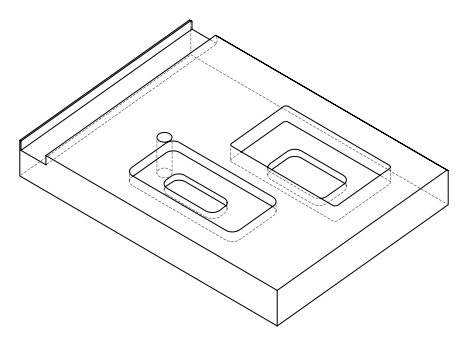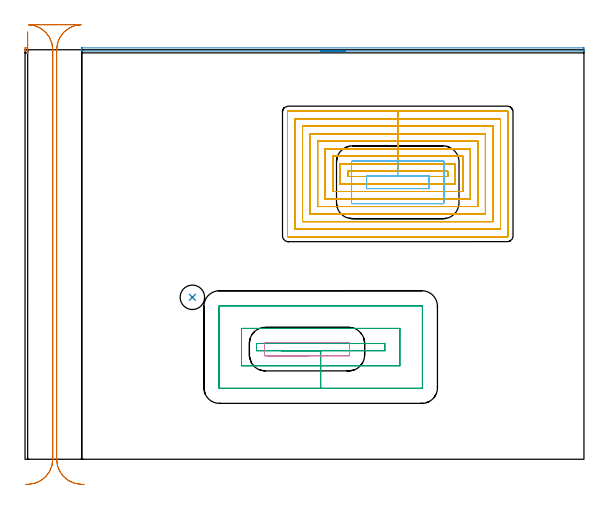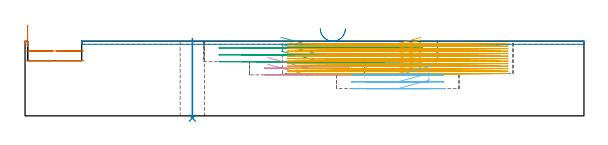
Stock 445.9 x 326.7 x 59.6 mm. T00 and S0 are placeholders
(PLAN: 8 operations, 5 tool changes, 103.6 min)
(1 AREA_MILL | FG_CHAMFER_SURFACE | UGT0205_001 | 0.17 min | 13 mm3)
(2 AREA_MILL_1 | FG_CHAMFER_SURFACE_1 | UGT0205_001 | 3.36 min | 1259 mm3)
(3 MILL_RECTANGULAR_POCKET | POCKET_RECTANGULAR_STRAIGHT | UGT0201_106 | Follow Part, ap 6, ae 75% | 6.49 min | 272264 mm3)
(4 MILL_RECTANGULAR_POCKET_1 | POCKET_RECTANGULAR_STRAIGHT_1 | UGT0201_106 | Follow Part, ap 6, ae 75% | 0.9 min | 32009 mm3)
(5 MILL_RECTANGULAR_POCKET_2 | POCKET_RECTANGULAR_STRAIGHT_2 | NXT0201_009 | Follow Part, ap 2, ae 75% | 86.57 min | 514454 mm3)
(6 MILL_RECTANGULAR_POCKET_3 | POCKET_RECTANGULAR_STRAIGHT_3 | UGT0201_106 | Follow Part, ap 6, ae 75% | 2.49 min | 66463 mm3)
(7 MILL_RECTANGULAR_SLOT | SLOT_RECTANGULAR | UGT0201_019 | Follow Part, ap 10, ae 75% | 3.33 min | 219759 mm3)
(8 INDEXABLE_INSERT_DRILL_THROUGH_HOLE_FROM_SOLID | STEP1HOLE | NXT0302_010 | 0.26 min | 17729 mm3)
(TOOL UGT0205_001 | Chamfer Mill 20 x 3 x 45 deg. | D20 FL50 Z2)
(TOOL UGT0201_106 | End Mill 24 mm | D24 FL25 Z2)
(TOOL NXT0201_009 | ENDMILL 8mm [2P460-0800-NA 1630] | D8 FL26 Z6)
(TOOL UGT0201_019 | End mill 40 mm | D40 FL63 Z6)
(TOOL NXT0302_010 | Index. Insert Drill 19.5mm [880-D1950L25-05] | D19.5 PA176 FL98 Z2)
(OP 1 AREA_MILL)
G17 G21 G94 G90
T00 M6
G54
G17 G0 G90 X2.098 Y341.092 S1061 M3
G43 Z69.6 H0
Z58.293
G94 G1 Y340.447 Z57.706 F250.
Y339.753 Z57.178
Y339.015 Z56.712
Y338.24 Z56.312
X2.099 Y337.433 Z55.981
Y336.6 Z55.721
Y335.747 Z55.536
Y334.882 Z55.425
Y334.01 Z55.39
Y333.139 Z55.431
Y332.274 Z55.548
Y331.423 Z55.74
Y330.592 Z56.006
X2.1 Y329.788 Z56.342
Y329.015 Z56.748
Y328.281 Z57.219
Y327.591 Z57.753
Y326.95 Z58.345
Y325.964 Z59.335
X2.098 Y325.831 Z59.462
X2.09 Y325.702 Z59.588
X1.942 Y325.7 Z59.6
X0.157
X0.01 Y325.702 Z59.588
X0.002 Y325.831 Z59.462
X0. Y325.964 Z59.335
Y326.331 Z58.968
Y326.95 Z58.345
Y328.135 Z57.162
X0.003 Y328.191 Z57.105
X0.158 Y328.2 Z57.1
X1.496
X1.752
X1.942 Y328.198 Z57.102
X2.097 Y328.191 Z57.105
X2.1 Y328.135 Z57.162
Y326.95 Z58.345
Y326.359 Z58.987
Y325.827 Z59.678
Y325.357 Z60.412
Y324.952 Z61.185
Y324.617 Z61.991
Y324.353 Z62.822
Y324.162 Z63.673
Y324.046 Z64.538
Y324.006 Z65.41
Y324.043 Z66.281
Y324.155 Z67.146
Y324.342 Z67.999
Y324.602 Z68.831
Y324.935 Z69.638
Y325.336 Z70.412
Y325.803 Z71.149
Y326.333 Z71.842
Y326.921 Z72.487
M5
M2
(OP 2 AREA_MILL_1)
G17 G21 G94 G90
T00 M6
G54
G17 G0 G90 X255.55 Y325.7 S1061 M3
G43 Z69.6 H0
G94 G1 X255.512 Z68.728 F250.
X255.398 Z67.863
X255.209 Z67.012
X254.947 Z66.18
X254.613 Z65.374
X254.21 Z64.6
X253.742 Z63.864
X253.21 Z63.172
X252.621 Z62.529
X251.978 Z61.939
X251.286 Z61.408
X250.55 Z60.94
X249.776 Z60.537
X248.97 Z60.203
X248.138 Z59.941
X247.286 Z59.752
X246.422 Z59.638
X245.55 Z59.6
X45.375
X45.21 Y325.702 Z59.588
X45.202 Y325.845 Z59.447
X45.2 Y325.993 Z59.306
Y326.263 Z59.037
Y326.95 Z58.345
Y328.169 Z57.128
X45.203 Y328.191 Z57.105
X45.566 Y328.2 Z57.1
X445.278
X445.535 Y328.198 Z57.102
X445.897 Y328.191 Z57.105
X445.9 Y328.169 Z57.128
Y326.95 Z58.345
Y326.263 Z59.037
Y325.993 Z59.306
X445.898 Y325.845 Z59.447
X445.89 Y325.702 Z59.588
X445.725 Y325.7 Z59.6
X245.55
X244.678 Z59.638
X243.814 Z59.752
X242.962 Z59.941
X242.13 Z60.203
X241.324 Z60.537
X240.55 Z60.94
X239.814 Z61.408
X239.122 Z61.939
X238.479 Z62.529
X237.89 Z63.172
X237.358 Z63.864
X236.89 Z64.6
X236.487 Z65.374
X236.153 Z66.18
X235.891 Z67.012
X235.702 Z67.863
X235.588 Z68.728
X235.55 Z69.6
M5
M2
(OP 3 MILL_RECTANGULAR_POCKET)
G17 G21 G94 G90
T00 M6
G54
G17 G0 G90 X204.252 Y86.6 S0 M3
G43 Z69.6 H0
Z62.6
G94 G1 X235.85 Z54.133 F250.
X287. F500.
Y92.4
X184.7
Y86.6
X235.85
Y74.6
X299.
Y104.4
X172.7
Y74.6
X235.85
Y56.6
X316.6
G3 X317. Y57. R0.4
G1 Y122.
G3 X316.6 Y122.4 R0.4
G1 X155.1
G3 X154.7 Y122. R0.4
G1 Y57.
G3 X155.1 Y56.6 R0.4
G1 X235.85
X236.85
G0 X204.252 Y86.6 Z57.133
G1 X235.85 Z48.667 F250.
X287. F500.
Y92.4
X184.7
Y86.6
X235.85
Y74.6
X299.
Y104.4
X172.7
Y74.6
X235.85
Y56.6
X316.6
G3 X317. Y57. R0.4
G1 Y122.
G3 X316.6 Y122.4 R0.4
G1 X155.1
G3 X154.7 Y122. R0.4
G1 Y57.
G3 X155.1 Y56.6 R0.4
G1 X235.85
X236.85
G0 X204.252 Y86.6 Z51.667
G1 X235.85 Z43.2 F250.
X287. F500.
Y92.4
X184.7
Y86.6
X235.85
Y74.6
X299.
Y104.4
X172.7
Y74.6
X235.85
Y56.6
X316.6
G3 X317. Y57. R0.4
G1 Y122.
G3 X316.6 Y122.4 R0.4
G1 X155.1
G3 X154.7 Y122. R0.4
G1 Y57.
G3 X155.1 Y56.6 R0.4
G1 X235.85
X236.85
G0 Z69.6
M5
M2
(OP 4 MILL_RECTANGULAR_POCKET_1)
G17 G21 G94 G90
T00 M6
G54
G17 G0 G90 X193.675 Y82.5 S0 M3
G43 Z69.6 H0
Z46.46
G94 G1 X224.95 Z38.08 F250.
X258.2 F500.
G3 X258.9 Y83.2 R0.7
G1 Y92.5
G3 X258.2 Y93.2 R0.7
G1 X191.7
G3 X191. Y92.5 R0.7
G1 Y83.2
G3 X191.7 Y82.5 R0.7
G1 X224.95
X225.95
G0 X193.675 Z41.08
G1 X224.95 Z32.7 F250.
X258.2 F500.
G3 X258.9 Y83.2 R0.7
G1 Y92.5
G3 X258.2 Y93.2 R0.7
G1 X191.7
G3 X191. Y92.5 R0.7
G1 Y83.2
G3 X191.7 Y82.5 R0.7
G1 X224.95
X225.95
G0 Z69.6
M5
M2
(OP 5 MILL_RECTANGULAR_POCKET_2)
G17 G21 G94 G90
T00 M6
G54
G17 G0 G90 X315.982 Y229.7 S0 M3
G43 Z69.6 H1
Z62.6
G94 G1 X297.35 Z57.608 F250.
X257.4 F500.
Y225.6
X337.3
Y229.7
X297.35
Y235.7
X251.4
Y219.6
X343.3
Y235.7
X297.35
Y241.7
X245.4
Y213.6
X349.3
Y241.7
X297.35
Y247.7
X239.4
Y207.6
X355.3
Y247.7
X297.35
Y253.7
X233.4
Y201.6
X361.3
Y253.7
X297.35
Y259.7
X227.4
Y195.6
X367.3
Y259.7
X297.35
Y265.7
X221.4
Y189.6
X373.3
Y265.7
X297.35
Y271.7
X215.4
Y183.6
X379.3
Y271.7
X297.35
Y277.7
X209.8
G3 X209.4 Y277.3 R0.4
G1 Y178.
G3 X209.8 Y177.6 R0.4
G1 X384.9
G3 X385.3 Y178. R0.4
G1 Y277.3
G3 X384.9 Y277.7 R0.4
G1 X297.35
X296.35
G0 X315.982 Y229.7 Z60.608
G1 X297.35 Z55.615 F250.
X257.4 F500.
Y225.6
X337.3
Y229.7
X297.35
Y235.7
X251.4
Y219.6
X343.3
Y235.7
X297.35
Y241.7
X245.4
Y213.6
X349.3
Y241.7
X297.35
Y247.7
X239.4
Y207.6
X355.3
Y247.7
X297.35
Y253.7
X233.4
Y201.6
X361.3
Y253.7
X297.35
Y259.7
X227.4
Y195.6
X367.3
Y259.7
X297.35
Y265.7
X221.4
Y189.6
X373.3
Y265.7
X297.35
Y271.7
X215.4
Y183.6
X379.3
Y271.7
X297.35
Y277.7
X209.8
G3 X209.4 Y277.3 R0.4
G1 Y178.
G3 X209.8 Y177.6 R0.4
G1 X384.9
G3 X385.3 Y178. R0.4
G1 Y277.3
G3 X384.9 Y277.7 R0.4
G1 X297.35
X296.35
G0 X315.982 Y229.7 Z58.615
G1 X297.35 Z53.623 F250.
X257.4 F500.
Y225.6
X337.3
Y229.7
X297.35
Y235.7
X251.4
Y219.6
X343.3
Y235.7
X297.35
Y241.7
X245.4
Y213.6
X349.3
Y241.7
X297.35
Y247.7
X239.4
Y207.6
X355.3
Y247.7
X297.35
Y253.7
X233.4
Y201.6
X361.3
Y253.7
X297.35
Y259.7
X227.4
Y195.6
X367.3
Y259.7
X297.35
Y265.7
X221.4
Y189.6
X373.3
Y265.7
X297.35
Y271.7
X215.4
Y183.6
X379.3
Y271.7
X297.35
Y277.7
X209.8
G3 X209.4 Y277.3 R0.4
G1 Y178.
G3 X209.8 Y177.6 R0.4
G1 X384.9
G3 X385.3 Y178. R0.4
G1 Y277.3
G3 X384.9 Y277.7 R0.4
G1 X297.35
X296.35
G0 X315.982 Y229.7 Z56.623
G1 X297.35 Z51.631 F250.
X257.4 F500.
Y225.6
X337.3
Y229.7
X297.35
Y235.7
X251.4
Y219.6
X343.3
Y235.7
X297.35
Y241.7
X245.4
Y213.6
X349.3
Y241.7
X297.35
Y247.7
X239.4
Y207.6
X355.3
Y247.7
X297.35
Y253.7
X233.4
Y201.6
X361.3
Y253.7
X297.35
Y259.7
X227.4
Y195.6
X367.3
Y259.7
X297.35
Y265.7
X221.4
Y189.6
X373.3
Y265.7
X297.35
Y271.7
X215.4
Y183.6
X379.3
Y271.7
X297.35
Y277.7
X209.8
G3 X209.4 Y277.3 R0.4
G1 Y178.
G3 X209.8 Y177.6 R0.4
G1 X384.9
G3 X385.3 Y178. R0.4
G1 Y277.3
G3 X384.9 Y277.7 R0.4
G1 X297.35
X296.35
G0 X315.982 Y229.7 Z54.631
G1 X297.35 Z49.638 F250.
X257.4 F500.
Y225.6
X337.3
Y229.7
X297.35
Y235.7
X251.4
Y219.6
X343.3
Y235.7
X297.35
Y241.7
X245.4
Y213.6
X349.3
Y241.7
X297.35
Y247.7
X239.4
Y207.6
X355.3
Y247.7
X297.35
Y253.7
X233.4
Y201.6
X361.3
Y253.7
X297.35
Y259.7
X227.4
Y195.6
X367.3
Y259.7
X297.35
Y265.7
X221.4
Y189.6
X373.3
Y265.7
X297.35
Y271.7
X215.4
Y183.6
X379.3
Y271.7
X297.35
Y277.7
X209.8
G3 X209.4 Y277.3 R0.4
G1 Y178.
G3 X209.8 Y177.6 R0.4
G1 X384.9
G3 X385.3 Y178. R0.4
G1 Y277.3
G3 X384.9 Y277.7 R0.4
G1 X297.35
X296.35
G0 X315.982 Y229.7 Z52.638
G1 X297.35 Z47.646 F250.
X257.4 F500.
Y225.6
X337.3
Y229.7
X297.35
Y235.7
X251.4
Y219.6
X343.3
Y235.7
X297.35
Y241.7
X245.4
Y213.6
X349.3
Y241.7
X297.35
Y247.7
X239.4
Y207.6
X355.3
Y247.7
X297.35
Y253.7
X233.4
Y201.6
X361.3
Y253.7
X297.35
Y259.7
X227.4
Y195.6
X367.3
Y259.7
X297.35
Y265.7
X221.4
Y189.6
X373.3
Y265.7
X297.35
Y271.7
X215.4
Y183.6
X379.3
Y271.7
X297.35
Y277.7
X209.8
G3 X209.4 Y277.3 R0.4
G1 Y178.
G3 X209.8 Y177.6 R0.4
G1 X384.9
G3 X385.3 Y178. R0.4
G1 Y277.3
G3 X384.9 Y277.7 R0.4
G1 X297.35
X296.35
G0 X315.982 Y229.7 Z50.646
G1 X297.35 Z45.654 F250.
X257.4 F500.
Y225.6
X337.3
Y229.7
X297.35
Y235.7
X251.4
Y219.6
X343.3
Y235.7
X297.35
Y241.7
X245.4
Y213.6
X349.3
Y241.7
X297.35
Y247.7
X239.4
Y207.6
X355.3
Y247.7
X297.35
Y253.7
X233.4
Y201.6
X361.3
Y253.7
X297.35
Y259.7
X227.4
Y195.6
X367.3
Y259.7
X297.35
Y265.7
X221.4
Y189.6
X373.3
Y265.7
X297.35
Y271.7
X215.4
Y183.6
X379.3
Y271.7
X297.35
Y277.7
X209.8
G3 X209.4 Y277.3 R0.4
G1 Y178.
G3 X209.8 Y177.6 R0.4
G1 X384.9
G3 X385.3 Y178. R0.4
G1 Y277.3
G3 X384.9 Y277.7 R0.4
G1 X297.35
X296.35
G0 X315.982 Y229.7 Z48.654
G1 X297.35 Z43.662 F250.
X257.4 F500.
Y225.6
X337.3
Y229.7
X297.35
Y235.7
X251.4
Y219.6
X343.3
Y235.7
X297.35
Y241.7
X245.4
Y213.6
X349.3
Y241.7
X297.35
Y247.7
X239.4
Y207.6
X355.3
Y247.7
X297.35
Y253.7
X233.4
Y201.6
X361.3
Y253.7
X297.35
Y259.7
X227.4
Y195.6
X367.3
Y259.7
X297.35
Y265.7
X221.4
Y189.6
X373.3
Y265.7
X297.35
Y271.7
X215.4
Y183.6
X379.3
Y271.7
X297.35
Y277.7
X209.8
G3 X209.4 Y277.3 R0.4
G1 Y178.
G3 X209.8 Y177.6 R0.4
G1 X384.9
G3 X385.3 Y178. R0.4
G1 Y277.3
G3 X384.9 Y277.7 R0.4
G1 X297.35
X296.35
G0 X315.982 Y229.7 Z46.662
G1 X297.35 Z41.669 F250.
X257.4 F500.
Y225.6
X337.3
Y229.7
X297.35
Y235.7
X251.4
Y219.6
X343.3
Y235.7
X297.35
Y241.7
X245.4
Y213.6
X349.3
Y241.7
X297.35
Y247.7
X239.4
Y207.6
X355.3
Y247.7
X297.35
Y253.7
X233.4
Y201.6
X361.3
Y253.7
X297.35
Y259.7
X227.4
Y195.6
X367.3
Y259.7
X297.35
Y265.7
X221.4
Y189.6
X373.3
Y265.7
X297.35
Y271.7
X215.4
Y183.6
X379.3
Y271.7
X297.35
Y277.7
X209.8
G3 X209.4 Y277.3 R0.4
G1 Y178.
G3 X209.8 Y177.6 R0.4
G1 X384.9
G3 X385.3 Y178. R0.4
G1 Y277.3
G3 X384.9 Y277.7 R0.4
G1 X297.35
X296.35
G0 X315.982 Y229.7 Z44.669
G1 X297.35 Z39.677 F250.
X257.4 F500.
Y225.6
X337.3
Y229.7
X297.35
Y235.7
X251.4
Y219.6
X343.3
Y235.7
X297.35
Y241.7
X245.4
Y213.6
X349.3
Y241.7
X297.35
Y247.7
X239.4
Y207.6
X355.3
Y247.7
X297.35
Y253.7
X233.4
Y201.6
X361.3
Y253.7
X297.35
Y259.7
X227.4
Y195.6
X367.3
Y259.7
X297.35
Y265.7
X221.4
Y189.6
X373.3
Y265.7
X297.35
Y271.7
X215.4
Y183.6
X379.3
Y271.7
X297.35
Y277.7
X209.8
G3 X209.4 Y277.3 R0.4
G1 Y178.
G3 X209.8 Y177.6 R0.4
G1 X384.9
G3 X385.3 Y178. R0.4
G1 Y277.3
G3 X384.9 Y277.7 R0.4
G1 X297.35
X296.35
G0 X315.982 Y229.7 Z42.677
G1 X297.35 Z37.685 F250.
X257.4 F500.
Y225.6
X337.3
Y229.7
X297.35
Y235.7
X251.4
Y219.6
X343.3
Y235.7
X297.35
Y241.7
X245.4
Y213.6
X349.3
Y241.7
X297.35
Y247.7
X239.4
Y207.6
X355.3
Y247.7
X297.35
Y253.7
X233.4
Y201.6
X361.3
Y253.7
X297.35
Y259.7
X227.4
Y195.6
X367.3
Y259.7
X297.35
Y265.7
X221.4
Y189.6
X373.3
Y265.7
X297.35
Y271.7
X215.4
Y183.6
X379.3
Y271.7
X297.35
Y277.7
X209.8
G3 X209.4 Y277.3 R0.4
G1 Y178.
G3 X209.8 Y177.6 R0.4
G1 X384.9
G3 X385.3 Y178. R0.4
G1 Y277.3
G3 X384.9 Y277.7 R0.4
G1 X297.35
X296.35
G0 X315.982 Y229.7 Z40.685
G1 X297.35 Z35.692 F250.
X257.4 F500.
Y225.6
X337.3
Y229.7
X297.35
Y235.7
X251.4
Y219.6
X343.3
Y235.7
X297.35
Y241.7
X245.4
Y213.6
X349.3
Y241.7
X297.35
Y247.7
X239.4
Y207.6
X355.3
Y247.7
X297.35
Y253.7
X233.4
Y201.6
X361.3
Y253.7
X297.35
Y259.7
X227.4
Y195.6
X367.3
Y259.7
X297.35
Y265.7
X221.4
Y189.6
X373.3
Y265.7
X297.35
Y271.7
X215.4
Y183.6
X379.3
Y271.7
X297.35
Y277.7
X209.8
G3 X209.4 Y277.3 R0.4
G1 Y178.
G3 X209.8 Y177.6 R0.4
G1 X384.9
G3 X385.3 Y178. R0.4
G1 Y277.3
G3 X384.9 Y277.7 R0.4
G1 X297.35
X296.35
G0 X315.982 Y229.7 Z38.692
G1 X297.35 Z33.7 F250.
X257.4 F500.
Y225.6
X337.3
Y229.7
X297.35
Y235.7
X251.4
Y219.6
X343.3
Y235.7
X297.35
Y241.7
X245.4
Y213.6
X349.3
Y241.7
X297.35
Y247.7
X239.4
Y207.6
X355.3
Y247.7
X297.35
Y253.7
X233.4
Y201.6
X361.3
Y253.7
X297.35
Y259.7
X227.4
Y195.6
X367.3
Y259.7
X297.35
Y265.7
X221.4
Y189.6
X373.3
Y265.7
X297.35
Y271.7
X215.4
Y183.6
X379.3
Y271.7
X297.35
Y277.7
X209.8
G3 X209.4 Y277.3 R0.4
G1 Y178.
G3 X209.8 Y177.6 R0.4
G1 X384.9
G3 X385.3 Y178. R0.4
G1 Y277.3
G3 X384.9 Y277.7 R0.4
G1 X297.35
X296.35
G0 Z69.6
M5
M2
(OP 6 MILL_RECTANGULAR_POCKET_3)
G17 G21 G94 G90
T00 M6
G54
G17 G0 G90 X322.2 Y219.448 S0 M3
G43 Z69.6 H0
Z40.943
G94 G1 Y226. Z39.187 F250.
X297.35 Z32.529
X272.5 F500.
Y215.9
X322.2
Y226.
X297.35
Y238.
X261.3
G3 X260.5 Y237.2 R0.8
G1 Y204.7
G3 X261.3 Y203.9 R0.8
G1 X333.4
G3 X334.2 Y204.7 R0.8
G1 Y237.2
G3 X333.4 Y238. R0.8
G1 X297.35
X296.35
G0 X322.2 Y219.448 Z35.529
G1 Y226. Z33.773 F250.
X297.35 Z27.114
X272.5 F500.
Y215.9
X322.2
Y226.
X297.35
Y238.
X261.3
G3 X260.5 Y237.2 R0.8
G1 Y204.7
G3 X261.3 Y203.9 R0.8
G1 X333.4
G3 X334.2 Y204.7 R0.8
G1 Y237.2
G3 X333.4 Y238. R0.8
G1 X297.35
X296.35
G0 X322.2 Y219.448 Z30.114
G1 Y226. Z28.359 F250.
X297.35 Z21.7
X272.5 F500.
Y215.9
X322.2
Y226.
X297.35
Y238.
X261.3
G3 X260.5 Y237.2 R0.8
G1 Y204.7
G3 X261.3 Y203.9 R0.8
G1 X333.4
G3 X334.2 Y204.7 R0.8
G1 Y237.2
G3 X333.4 Y238. R0.8
G1 X297.35
X296.35
G0 Z69.6
M5
M2
(OP 7 MILL_RECTANGULAR_SLOT)
G17 G21 G94 G90
T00 M6
G54
G17 G0 G90 X47.1 Y-20.134 S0 M3
G43 Z69.6 H0
Z51.8
G94 G1 X44.105 Y-19.97 F250.
G2 X25.2 Y0. R20. F500.
G1 Y326.7
G2 X44.568 Y346.69 R20.
G1 X2.732
G2 X22.1 Y326.7 R20.
G1 Y0.
G2 X3.195 Y-19.97 R20.
G1 X0.2 Y-20.134 F250.
G0 X47.1 Z44.
G1 X44.105 Y-19.97
G2 X25.2 Y0. R20. F500.
G1 Y326.7
G2 X44.568 Y346.69 R20.
G1 X2.732
G2 X22.1 Y326.7 R20.
G1 Y0.
G2 X3.195 Y-19.97 R20.
G1 X0.2 Y-20.134 F250.
G0 Z69.6
M5
M2
(OP 8 INDEXABLE_INSERT_DRILL_THROUGH_HOLE_FROM_SOLID)
G17 G21 G94 G90
T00 M6
G54
G17 G0 G90 X133.5 Y129.2 S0 M3
G43 Z69.6 H1
G94 G81 G98 Z-1.84 F250. R61.6
G80
M5
M2
